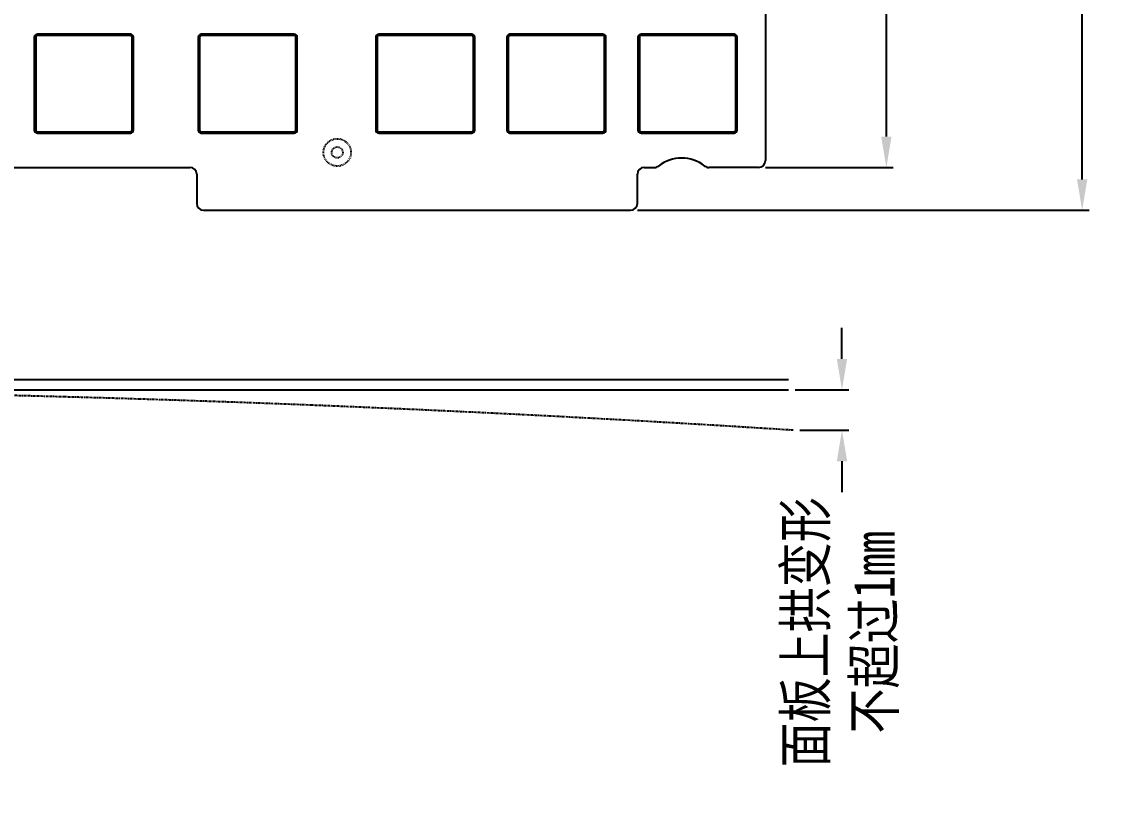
# Model space of a CAD drawing. Header units: inches. Extents: x 1285 to 1753, y 37 to 311.
# Drawn here: x 1594.5 to 1752.5, y 36.7 to 150 of the extents above; entities that cross this region are included whole.
import ezdxf

# ---------------------------------------------------------------- set-up
doc = ezdxf.new("R2010")
doc.units = ezdxf.units.IN
doc.header["$LTSCALE"] = 0.909449
doc.header["$MEASUREMENT"] = 0
doc.header["$PDMODE"] = 3
doc.header["$PDSIZE"] = 0.3125
for name, pattern in [('CENTER', [0.6, 0.375, -0.075, 0.075, -0.075]), ('HIDDEN', [0.2, 0.1, -0.1]), ('PHANTOM', [0.8, 0.45, -0.05, 0.1, -0.05, 0.1, -0.05])]:
    doc.linetypes.add(name, pattern=pattern)
doc.layers.get('0').update_dxf_attribs({"linetype": 'CONTINUOUS'})
doc.layers.get('Defpoints').update_dxf_attribs({"linetype": 'CONTINUOUS'})
doc.layers.add('DEFAULT_2', color=8, linetype='HIDDEN')
doc.layers.add('DEFAULT_3', color=7, linetype='PHANTOM')
doc.styles.get("Standard").update_dxf_attribs({"font": 'txt', "width": 0.8})
doc.dimstyles.get("Standard").update_dxf_attribs({"dimtxt": 6, "dimasz": 4.5, "dimexe": 1, "dimexo": 1, "dimgap": 0.09, "dimtad": 0, "dimzin": 1, "dimdsep": 46, "dimtxsty": 'Standard', "dimcen": 0.09, "dimclrd": 5, "dimclre": 5, "dimclrt": 1, "dimadec": 0, "dimazin": 0, "dimtp": 0.01, "dimtm": 0.01, "dimtfac": 1, "dimtofl": 0, "dimtmove": 0, "dimatfit": 3, "dimfxl": 1, "dimtolj": 1, "dimtzin": 4, "dimarcsym": 0})

# ---------------------------------------------------------------- blocks, each defined once
blk = doc.blocks.new('*D7')
at = {"layer": 'DEFAULT_3', "color": 3, "linetype": 'ByBlock', "lineweight": -2, "transparency": 16777216}
for p, q in [((1702.56, 253.13), (1721.13, 253.13)), ((1720.13, 248.63), (1720.13, 207.3)), ((1720.13, 133.33), (1720.13, 171.92)), ((1702.56, 128.83), (1721.13, 128.83))]:
    blk.add_line(p, q, dxfattribs=at)
at = {"layer": 'DEFAULT_3', "color": 3, "linetype": 'ByBlock', "transparency": 16777216}
for points in [[(1720.88, 248.63), (1719.38, 248.63), (1720.13, 253.13)], [(1719.38, 133.33), (1720.88, 133.33), (1720.13, 128.83)]]:
    blk.add_solid(points, dxfattribs=at)
at = {"layer": 'Defpoints', "color": 0, "linetype": 'ByBlock', "transparency": 16777216}
for p in [(1701.56, 253.13), (1701.56, 128.83), (1720.13, 128.83)]:
    blk.add_point(p, dxfattribs=at)
at = {"layer": 'DEFAULT_3', "color": 3, "linetype": 'ByBlock', "transparency": 16777216, "insert": (1720.13, 189.61), "char_height": 6, "attachment_point": 5, "rotation": 90}
blk.add_mtext('124.30%%P0.1', dxfattribs=at)
blk = doc.blocks.new('*D8')
at = {"layer": 'DEFAULT_3', "color": 3, "linetype": 'ByBlock', "lineweight": -2, "transparency": 16777216}
for p, q in [((1683.96, 260.13), (1749.57, 260.13)), ((1748.57, 255.63), (1748.57, 207.85)), ((1748.57, 127.1), (1748.57, 171.67)), ((1683.96, 122.6), (1749.57, 122.6))]:
    blk.add_line(p, q, dxfattribs=at)
at = {"layer": 'DEFAULT_3', "color": 3, "linetype": 'ByBlock', "transparency": 16777216}
for points in [[(1749.32, 255.63), (1747.82, 255.63), (1748.57, 260.13)], [(1747.82, 127.1), (1749.32, 127.1), (1748.57, 122.6)]]:
    blk.add_solid(points, dxfattribs=at)
at = {"layer": 'Defpoints', "color": 0, "linetype": 'ByBlock', "transparency": 16777216}
for p in [(1682.96, 260.13), (1748.57, 260.13), (1682.96, 122.6)]:
    blk.add_point(p, dxfattribs=at)
at = {"layer": 'DEFAULT_3', "color": 3, "linetype": 'ByBlock', "transparency": 16777216, "insert": (1748.57, 189.76), "char_height": 6, "attachment_point": 5, "rotation": 90}
blk.add_mtext('137.53%%P0.1', dxfattribs=at)
blk = doc.blocks.new('*D23')
at = {"layer": 'DEFAULT_3', "color": 3, "linetype": 'ByBlock', "lineweight": -2, "transparency": 16777216}
for p, q in [((1713.68, 101.01), (1713.68, 105.51)), ((1706.9, 96.51), (1714.68, 96.51)), ((1707.57, 90.63), (1714.68, 90.63)), ((1713.68, 86.13), (1713.68, 81.63))]:
    blk.add_line(p, q, dxfattribs=at)
at = {"layer": 'DEFAULT_3', "color": 3, "linetype": 'ByBlock', "transparency": 16777216}
for points in [[(1712.93, 101.01), (1714.43, 101.01), (1713.68, 96.51)], [(1714.43, 86.13), (1712.93, 86.13), (1713.68, 90.63)]]:
    blk.add_solid(points, dxfattribs=at)
at = {"layer": 'Defpoints', "color": 0, "linetype": 'ByBlock', "transparency": 16777216}
for p in [(1705.9, 96.51), (1713.68, 96.51), (1706.57, 90.63)]:
    blk.add_point(p, dxfattribs=at)
at = {"layer": 'DEFAULT_3', "color": 3, "linetype": 'ByBlock', "transparency": 16777216, "insert": (1713.68, 61.26), "char_height": 6, "attachment_point": 5, "rotation": 90}
blk.add_mtext('\\A1;{\\fSimSun|b0|i0|c134|p2;面板上拱变形}\\P{\\fSimSun|b0|i0|c134|p2;不超过1mm}', dxfattribs=at)

msp = doc.modelspace()

# ---------------------------------------------------------------- linework, layer by layer
at = {"color": 7, "linetype": 'Continuous'}
for p, q in [((1702.557, 157.985), (1702.557, 129.832)), ((1596.562, 147.765), (1596.362, 147.765)), ((1596.362, 147.765), (1596.362, 134.265)), ((1596.562, 147.765), (1596.562, 134.265)), ((1610.312, 148.215), (1596.812, 148.215)), ((1596.812, 148.215), (1596.812, 148.015)), ((1610.312, 148.015), (1596.812, 148.015)), ((1610.312, 148.015), (1610.312, 148.215)), ((1610.762, 147.765), (1610.562, 147.765)), ((1610.562, 134.265), (1610.562, 147.765)), ((1610.762, 134.265), (1610.762, 147.765)), ((1620.362, 147.765), (1620.162, 147.765)), ((1620.162, 147.765), (1620.162, 134.265)), ((1620.362, 147.765), (1620.362, 134.265)), ((1634.112, 148.215), (1620.612, 148.215)), ((1620.612, 148.215), (1620.612, 148.015)), ((1634.112, 148.015), (1620.612, 148.015)), ((1634.112, 148.015), (1634.112, 148.215)), ((1634.562, 147.765), (1634.362, 147.765)), ((1634.362, 134.265), (1634.362, 147.765)), ((1634.562, 134.265), (1634.562, 147.765)), ((1646.152, 147.765), (1645.952, 147.765)), ((1645.952, 147.765), (1645.952, 134.265)), ((1646.152, 147.765), (1646.152, 134.265)), ((1659.902, 148.215), (1646.402, 148.215)), ((1646.402, 148.215), (1646.402, 148.015)), ((1659.902, 148.015), (1646.402, 148.015)), ((1659.902, 148.015), (1659.902, 148.215)), ((1660.352, 147.765), (1660.152, 147.765)), ((1660.152, 134.265), (1660.152, 147.765)), ((1660.352, 134.265), (1660.352, 147.765)), ((1665.202, 147.765), (1665.002, 147.765)), ((1665.002, 147.765), (1665.002, 134.265)), ((1665.202, 147.765), (1665.202, 134.265)), ((1678.952, 148.215), (1665.452, 148.215)), ((1665.452, 148.215), (1665.452, 148.015)), ((1678.952, 148.015), (1665.452, 148.015)), ((1678.952, 148.015), (1678.952, 148.215)), ((1679.402, 147.765), (1679.202, 147.765)), ((1679.202, 134.265), (1679.202, 147.765)), ((1679.402, 134.265), (1679.402, 147.765)), ((1684.252, 147.765), (1684.052, 147.765)), ((1684.052, 147.765), (1684.052, 134.265)), ((1684.252, 147.765), (1684.252, 134.265)), ((1698.002, 148.215), (1684.502, 148.215)), ((1684.502, 148.215), (1684.502, 148.015)), ((1698.002, 148.015), (1684.502, 148.015)), ((1698.002, 148.015), (1698.002, 148.215)), ((1698.452, 147.765), (1698.252, 147.765)), ((1698.252, 134.265), (1698.252, 147.765)), ((1698.452, 134.265), (1698.452, 147.765)), ((1596.362, 134.265), (1596.562, 134.265)), ((1596.812, 134.015), (1610.312, 134.015)), ((1596.812, 134.015), (1596.812, 133.815)), ((1596.812, 133.815), (1610.312, 133.815)), ((1610.312, 133.815), (1610.312, 134.015)), ((1610.562, 134.265), (1610.762, 134.265)), ((1620.162, 134.265), (1620.362, 134.265)), ((1620.612, 134.015), (1634.112, 134.015)), ((1620.612, 134.015), (1620.612, 133.815)), ((1620.612, 133.815), (1634.112, 133.815)), ((1634.112, 133.815), (1634.112, 134.015)), ((1634.362, 134.265), (1634.562, 134.265)), ((1645.952, 134.265), (1646.152, 134.265)), ((1646.402, 134.015), (1659.902, 134.015)), ((1646.402, 134.015), (1646.402, 133.815)), ((1646.402, 133.815), (1659.902, 133.815)), ((1659.902, 133.815), (1659.902, 134.015)), ((1660.152, 134.265), (1660.352, 134.265)), ((1665.002, 134.265), (1665.202, 134.265)), ((1665.452, 134.015), (1678.952, 134.015)), ((1665.452, 134.015), (1665.452, 133.815)), ((1665.452, 133.815), (1678.952, 133.815)), ((1678.952, 133.815), (1678.952, 134.015)), ((1679.202, 134.265), (1679.402, 134.265)), ((1684.052, 134.265), (1684.252, 134.265)), ((1684.502, 134.015), (1698.002, 134.015)), ((1684.502, 134.015), (1684.502, 133.815)), ((1684.502, 133.815), (1698.002, 133.815)), ((1698.002, 133.815), (1698.002, 134.015)), ((1698.252, 134.265), (1698.452, 134.265)), ((1584.126, 128.832), (1618.957, 128.832)), ((1684.957, 128.832), (1686.42, 128.832)), ((1701.557, 128.832), (1694.36, 128.832)), ((1619.957, 127.832), (1619.957, 123.6)), ((1683.957, 123.6), (1683.957, 127.832)), ((1620.957, 122.6), (1682.957, 122.6)), ((1349.198, 98.011), (1705.898, 98.011)), ((1349.198, 96.511), (1705.898, 96.511))]:
    msp.add_line(p, q, dxfattribs=at)
for centre, radius, start, end in [((1596.812, 147.765), 0.45, 90.00003, 179.99997), ((1596.812, 147.765), 0.25, 90, 180.00003), ((1610.312, 147.765), 0.45, 0.00003, 89.99997), ((1610.312, 147.765), 0.25, 0, 90.00003), ((1620.612, 147.765), 0.45, 90.00003, 179.99997), ((1620.612, 147.765), 0.25, 90, 180.00003), ((1634.112, 147.765), 0.45, 0.00003, 89.99997), ((1634.112, 147.765), 0.25, 0, 90.00003), ((1646.402, 147.765), 0.45, 90.00003, 179.99997), ((1646.402, 147.765), 0.25, 90, 180.00003), ((1659.902, 147.765), 0.45, 0.00003, 89.99997), ((1659.902, 147.765), 0.25, 0, 90.00003), ((1665.452, 147.765), 0.45, 90.00003, 179.99997), ((1665.452, 147.765), 0.25, 90, 180.00003), ((1678.952, 147.765), 0.45, 0.00003, 89.99997), ((1678.952, 147.765), 0.25, 0, 90.00003), ((1684.502, 147.765), 0.45, 90.00003, 179.99997), ((1684.502, 147.765), 0.25, 90, 180.00003), ((1698.002, 147.765), 0.45, 0.00003, 89.99997), ((1698.002, 147.765), 0.25, 0, 90.00003), ((1596.812, 134.265), 0.45, 180.00003, 269.99997), ((1596.812, 134.265), 0.25, 180, 270.00003), ((1610.312, 134.265), 0.45, 270.00003, 359.99997), ((1610.312, 134.265), 0.25, 270, 360), ((1620.612, 134.265), 0.45, 180.00003, 269.99997), ((1620.612, 134.265), 0.25, 180, 270.00003), ((1634.112, 134.265), 0.45, 270.00003, 359.99997), ((1634.112, 134.265), 0.25, 270, 360), ((1646.402, 134.265), 0.45, 180.00003, 269.99997), ((1646.402, 134.265), 0.25, 180, 270.00003), ((1659.902, 134.265), 0.45, 270.00003, 359.99997), ((1659.902, 134.265), 0.25, 270, 360), ((1665.452, 134.265), 0.45, 180.00003, 269.99997), ((1665.452, 134.265), 0.25, 180, 270.00003), ((1678.952, 134.265), 0.45, 270.00003, 359.99997), ((1678.952, 134.265), 0.25, 270, 360), ((1684.502, 134.265), 0.45, 180.00003, 269.99997), ((1684.502, 134.265), 0.25, 180, 270.00003), ((1698.002, 134.265), 0.45, 270.00003, 359.99997), ((1698.002, 134.265), 0.25, 270, 360), ((1690.39, 124.685), 5.5, 52.35837, 127.64163), ((1701.557, 129.832), 1, 270, 360), ((1618.957, 127.832), 1, 0, 90), ((1684.957, 127.832), 1, 90, 180), ((1686.42, 129.832), 1, 270, 307.64163), ((1694.36, 129.832), 1, 232.35837, 270), ((1620.957, 123.6), 1, 180, 270), ((1682.957, 123.6), 1, 270, 0)]:
    msp.add_arc(centre, radius, start, end, dxfattribs=at)
at = {"layer": 'DEFAULT_2', "color": 8, "linetype": 'HIDDEN'}
for p, q in [((1638.88, 132.707), (1638.881, 132.709)), ((1638.953, 129.261), (1638.951, 129.262))]:
    msp.add_line(p, q, dxfattribs=at)
for radius in [2, 0.8]:
    msp.add_circle((1640.362, 131.015), radius, dxfattribs=at)
at = {"layer": 'DEFAULT_3', "linetype": 'CENTER'}
msp.add_arc((1521.675, -2788.512), 2885.078, 86.325511, 93.414779, dxfattribs=at)

# ---------------------------------------------------------------- dimensions: what is measured, and where the dimension line sits
at = {"layer": 'DEFAULT_3', "linetype": 'ByBlock'}
for base, p1, p2, text, picture, middle in [((1748.567, 260.129), (1682.957, 122.6), (1682.957, 260.129), '<>%%P0.1', '*D8', (1748.567, 189.763)), ((1720.128, 128.832), (1701.557, 253.13), (1701.557, 128.832), '<>%%P0.1', '*D7', (1720.128, 189.612)), ((1713.676, 96.511), (1706.574, 90.635), (1705.898, 96.511), '{\\fSimSun|b0|i0|c134|p2;面板上拱变形}\\P{\\fSimSun|b0|i0|c134|p2;不超过1mm}', '*D23', (1713.676, 61.259))]:
    dim = msp.add_linear_dim(base=base, p1=p1, p2=p2, angle=90, text=text, dimstyle='Standard', override={"dimclrd": 3, "dimclre": 3, "dimclrt": 3, "dimtfillclr": 256}, dxfattribs=at)
    dim.commit()
    dim.dimension.update_dxf_attribs({"geometry": picture, "text_midpoint": middle, "dimtype": 160})

doc.saveas('drawing.dxf')
